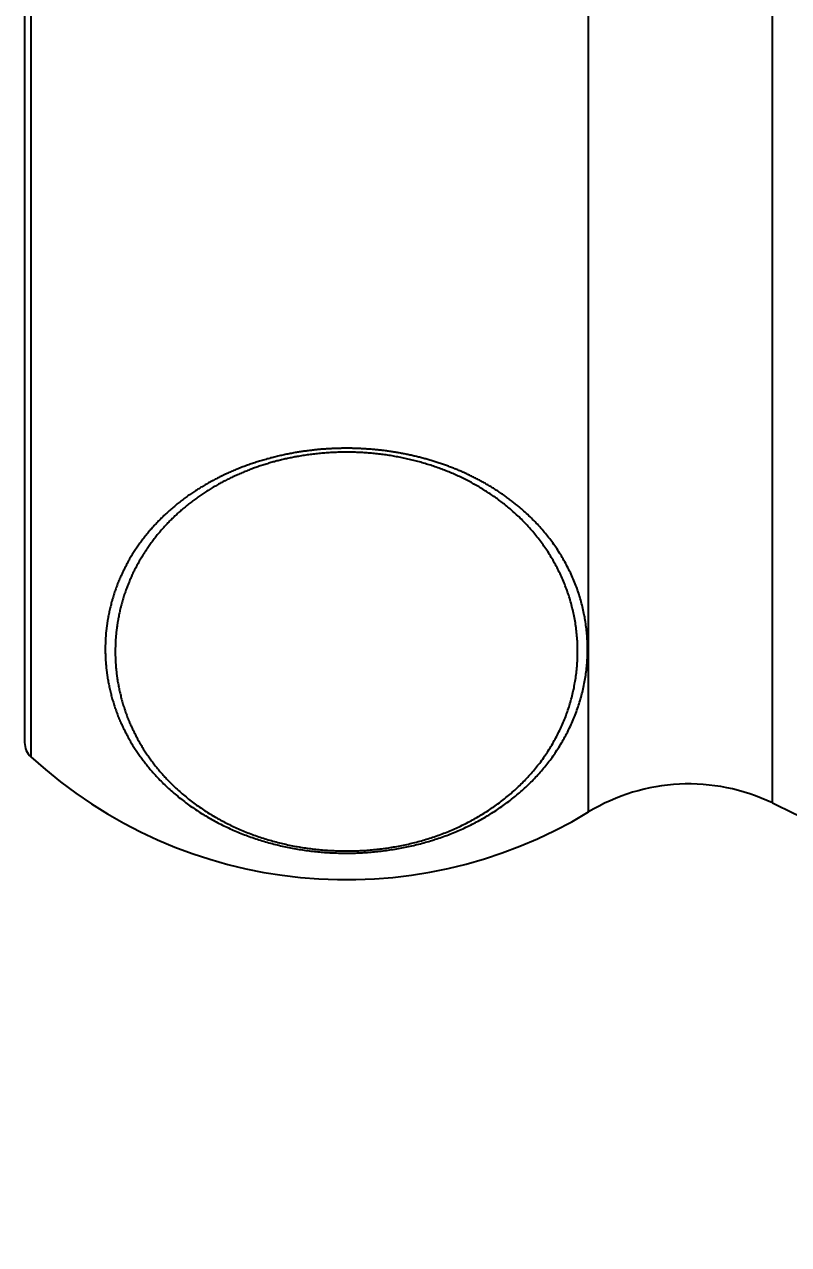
# Model space of a CAD drawing. Header units: millimetres. Extents: x 0 to 5600, y -67 to 2530.
# Drawn here: x 4110.28 to 4122.47, y 1432.17 to 1451.64 of the extents above; entities that cross this region are included whole.
import ezdxf

# ---------------------------------------------------------------- set-up
doc = ezdxf.new("R2010")
doc.units = ezdxf.units.MM
doc.layers.add('내부선 및 부속', color=4, linetype='Continuous')
doc.layers.add('치수선', color=7, linetype='Continuous')
doc.styles.add('____', font='')
doc.styles.get('____').set_extended_font_data('굴림')
doc.dimstyles.new('MSADIM', dxfattribs={"dimtxt": 33, "dimasz": 17, "dimexe": 10, "dimexo": 7.5, "dimgap": 10, "dimtad": 0, "dimtih": 1, "dimtoh": 1, "dimdec": 0, "dimzin": 1, "dimdsep": 46, "dimtxsty": '____', "dimcen": 11.25, "dimadec": 0, "dimazin": 0, "dimtfac": 1, "dimtdec": 0, "dimtix": 1, "dimtmove": 0, "dimatfit": 3, "dimfxl": 1, "dimtolj": 1, "dimtzin": 1, "dimarcsym": 0})

# ---------------------------------------------------------------- blocks, each defined once
blk = doc.blocks.new('*D6')
at = {"layer": '치수선', "color": 0, "linetype": 'Continuous', "lineweight": -2, "transparency": 16777216}
for p, q in [((4756.213, 1571.022), (4756.213, 1227.915)), ((4056.213, 1376.022), (4056.213, 1227.915)), ((4073.213, 1237.915), (4369.083, 1237.915)), ((4739.213, 1237.915), (4443.344, 1237.915))]:
    blk.add_line(p, q, dxfattribs=at)
at = {"layer": '치수선', "color": 0, "linetype": 'Continuous', "transparency": 16777216}
for points in [[(4073.213, 1240.748), (4073.213, 1235.081), (4056.213, 1237.915)], [(4739.213, 1240.748), (4739.213, 1235.081), (4756.213, 1237.915)]]:
    blk.add_solid(points, dxfattribs=at)
at = {"layer": '치수선', "color": 0, "linetype": 'Continuous', "transparency": 16777216, "insert": (4406.213, 1237.915), "char_height": 25, "attachment_point": 5, "style": '____'}
blk.add_mtext('\\A1;700', dxfattribs=at)

msp = doc.modelspace()

# ---------------------------------------------------------------- linework, layer by layer
at = {"layer": '내부선 및 부속', "linetype": 'Continuous'}
for p, q in [((4119.279, 1439.072), (4119.279, 1477.973)), ((4122.21, 1439.216), (4122.21, 1477.829)), ((4110.384, 1477.093), (4110.384, 1439.951)), ((4110.284, 1476.866), (4110.284, 1440.178))]:
    msp.add_line(p, q, dxfattribs=at)
at = {"layer": '내부선 및 부속', "linetype": 'Continuous', "flags": 128}
for points in [[(4118.247, 1443.872), (4118.234, 1443.883), (4118.221, 1443.895), (4118.208, 1443.906), (4118.195, 1443.917), (4118.182, 1443.929), (4118.169, 1443.94), (4118.155, 1443.951), (4118.142, 1443.962), (4118.129, 1443.973), (4118.115, 1443.984), (4118.101, 1443.995), (4118.088, 1444.006), (4118.074, 1444.016), (4118.061, 1444.027), (4118.047, 1444.037), (4118.033, 1444.048), (4118.019, 1444.058), (4118.005, 1444.069), (4117.991, 1444.079), (4117.977, 1444.089), (4117.963, 1444.1), (4117.949, 1444.11), (4117.935, 1444.12), (4117.921, 1444.13), (4117.907, 1444.14), (4117.892, 1444.149), (4117.878, 1444.159), (4117.863, 1444.169), (4117.849, 1444.178), (4117.835, 1444.188), (4117.82, 1444.198), (4117.805, 1444.207), (4117.791, 1444.216), (4117.776, 1444.226), (4117.761, 1444.235), (4117.747, 1444.244), (4117.732, 1444.253), (4117.717, 1444.262), (4117.702, 1444.271), (4117.687, 1444.28), (4117.672, 1444.289), (4117.657, 1444.298), (4117.642, 1444.306), (4117.627, 1444.315), (4117.612, 1444.323), (4117.597, 1444.332), (4117.582, 1444.34), (4117.566, 1444.349), (4117.551, 1444.357), (4117.536, 1444.365), (4117.521, 1444.373), (4117.505, 1444.381), (4117.49, 1444.389), (4117.474, 1444.397), (4117.459, 1444.405), (4117.443, 1444.413), (4117.428, 1444.42), (4117.412, 1444.428), (4117.397, 1444.436), (4117.381, 1444.443), (4117.365, 1444.451), (4117.35, 1444.458), (4117.334, 1444.465), (4117.318, 1444.473), (4117.302, 1444.48), (4117.287, 1444.487), (4117.271, 1444.494), (4117.255, 1444.501), (4117.239, 1444.508), (4117.223, 1444.515), (4117.207, 1444.521), (4117.191, 1444.528), (4117.175, 1444.535), (4117.159, 1444.541), (4117.143, 1444.548), (4117.127, 1444.554), (4117.11, 1444.561), (4117.094, 1444.567), (4117.078, 1444.573), (4117.062, 1444.579), (4117.046, 1444.586), (4117.029, 1444.592), (4117.013, 1444.598), (4116.997, 1444.603), (4116.98, 1444.609), (4116.964, 1444.615), (4116.948, 1444.621), (4116.931, 1444.626), (4116.915, 1444.632), (4116.898, 1444.638), (4116.882, 1444.643), (4116.865, 1444.648), (4116.849, 1444.654), (4116.832, 1444.659), (4116.816, 1444.664), (4116.799, 1444.669), (4116.783, 1444.674), (4116.766, 1444.679), (4116.749, 1444.684), (4116.733, 1444.689), (4116.733, 1444.689), (4116.716, 1444.694), (4116.699, 1444.699), (4116.683, 1444.703), (4116.666, 1444.708), (4116.649, 1444.712), (4116.633, 1444.717), (4116.616, 1444.721), (4116.599, 1444.726), (4116.582, 1444.73), (4116.565, 1444.734), (4116.548, 1444.738), (4116.532, 1444.742), (4116.515, 1444.747), (4116.498, 1444.75), (4116.481, 1444.754), (4116.464, 1444.758), (4116.447, 1444.762), (4116.43, 1444.766), (4116.413, 1444.769), (4116.396, 1444.773), (4116.379, 1444.776), (4116.362, 1444.78), (4116.345, 1444.783), (4116.328, 1444.787), (4116.311, 1444.79), (4116.294, 1444.793), (4116.277, 1444.796), (4116.26, 1444.799), (4116.243, 1444.802), (4116.226, 1444.805), (4116.209, 1444.808), (4116.192, 1444.811), (4116.174, 1444.814), (4116.157, 1444.816), (4116.14, 1444.819), (4116.123, 1444.822), (4116.106, 1444.824), (4116.089, 1444.827), (4116.071, 1444.829), (4116.054, 1444.831), (4116.037, 1444.834), (4116.02, 1444.836), (4116.003, 1444.838), (4115.985, 1444.84), (4115.968, 1444.842), (4115.951, 1444.844), (4115.934, 1444.846), (4115.916, 1444.848), (4115.899, 1444.849), (4115.882, 1444.851), (4115.864, 1444.853), (4115.847, 1444.854), (4115.83, 1444.856), (4115.813, 1444.857), (4115.795, 1444.859), (4115.778, 1444.86), (4115.761, 1444.861), (4115.743, 1444.862), (4115.726, 1444.863), (4115.709, 1444.865), (4115.691, 1444.866), (4115.674, 1444.866), (4115.657, 1444.867), (4115.639, 1444.868), (4115.622, 1444.869), (4115.605, 1444.87), (4115.587, 1444.87), (4115.57, 1444.871), (4115.552, 1444.871), (4115.535, 1444.872), (4115.518, 1444.872), (4115.5, 1444.873), (4115.483, 1444.873), (4115.466, 1444.873), (4115.448, 1444.873), (4115.431, 1444.873), (4115.414, 1444.873), (4115.396, 1444.873), (4115.379, 1444.873), (4115.361, 1444.873), (4115.344, 1444.873), (4115.327, 1444.872), (4115.309, 1444.872), (4115.292, 1444.872), (4115.275, 1444.871), (4115.257, 1444.871), (4115.24, 1444.87), (4115.223, 1444.869), (4115.205, 1444.869), (4115.188, 1444.868), (4115.171, 1444.867), (4115.153, 1444.866), (4115.136, 1444.865), (4115.119, 1444.864), (4115.101, 1444.863), (4115.084, 1444.862), (4115.067, 1444.861), (4115.049, 1444.859), (4115.032, 1444.858), (4115.015, 1444.857), (4115.015, 1444.857), (4114.997, 1444.855), (4114.98, 1444.854), (4114.963, 1444.852), (4114.946, 1444.85), (4114.928, 1444.849), (4114.911, 1444.847), (4114.894, 1444.845), (4114.877, 1444.843), (4114.859, 1444.841), (4114.842, 1444.839), (4114.825, 1444.837), (4114.808, 1444.835), (4114.79, 1444.833), (4114.773, 1444.83), (4114.756, 1444.828), (4114.739, 1444.826), (4114.722, 1444.823), (4114.705, 1444.821), (4114.688, 1444.818), (4114.67, 1444.815), (4114.653, 1444.813), (4114.636, 1444.81), (4114.619, 1444.807), (4114.619, 1444.807)], [(4114.619, 1444.807), (4114.599, 1444.804), (4114.58, 1444.8), (4114.56, 1444.797), (4114.54, 1444.793), (4114.52, 1444.79), (4114.501, 1444.786), (4114.481, 1444.782), (4114.461, 1444.778), (4114.442, 1444.774), (4114.422, 1444.77), (4114.402, 1444.765), (4114.383, 1444.761), (4114.363, 1444.757), (4114.343, 1444.752), (4114.324, 1444.748), (4114.304, 1444.743), (4114.285, 1444.738), (4114.265, 1444.734), (4114.246, 1444.729), (4114.226, 1444.724), (4114.207, 1444.719), (4114.187, 1444.713), (4114.168, 1444.708), (4114.148, 1444.703), (4114.129, 1444.697), (4114.11, 1444.692), (4114.09, 1444.686), (4114.071, 1444.68), (4114.052, 1444.675), (4114.032, 1444.669), (4114.013, 1444.663), (4113.994, 1444.657), (4113.975, 1444.651), (4113.956, 1444.644), (4113.937, 1444.638), (4113.917, 1444.632), (4113.898, 1444.625), (4113.879, 1444.619), (4113.86, 1444.612), (4113.841, 1444.605), (4113.822, 1444.598), (4113.803, 1444.591), (4113.785, 1444.584), (4113.766, 1444.577), (4113.747, 1444.57), (4113.728, 1444.563), (4113.709, 1444.555), (4113.691, 1444.548), (4113.672, 1444.54), (4113.653, 1444.533), (4113.635, 1444.525), (4113.616, 1444.517), (4113.598, 1444.509), (4113.579, 1444.501), (4113.561, 1444.493), (4113.542, 1444.485), (4113.524, 1444.477), (4113.506, 1444.468), (4113.487, 1444.46), (4113.469, 1444.451), (4113.451, 1444.443), (4113.433, 1444.434), (4113.415, 1444.425), (4113.397, 1444.416), (4113.379, 1444.407), (4113.361, 1444.398), (4113.343, 1444.389), (4113.325, 1444.38), (4113.307, 1444.37), (4113.289, 1444.361), (4113.272, 1444.351), (4113.254, 1444.342), (4113.236, 1444.332), (4113.219, 1444.322), (4113.201, 1444.312), (4113.184, 1444.302), (4113.166, 1444.292), (4113.149, 1444.282), (4113.132, 1444.271), (4113.114, 1444.261), (4113.097, 1444.251), (4113.08, 1444.24), (4113.063, 1444.229), (4113.046, 1444.219), (4113.029, 1444.208), (4113.012, 1444.197), (4112.995, 1444.186), (4112.978, 1444.175), (4112.962, 1444.164), (4112.945, 1444.152), (4112.928, 1444.141), (4112.912, 1444.129), (4112.895, 1444.118), (4112.879, 1444.106), (4112.863, 1444.094), (4112.846, 1444.083), (4112.83, 1444.071), (4112.814, 1444.059), (4112.798, 1444.047), (4112.782, 1444.034), (4112.782, 1444.034), (4112.766, 1444.022), (4112.75, 1444.01), (4112.735, 1443.997), (4112.719, 1443.985), (4112.703, 1443.972), (4112.688, 1443.959), (4112.672, 1443.946), (4112.657, 1443.933), (4112.642, 1443.92), (4112.626, 1443.907), (4112.611, 1443.894), (4112.596, 1443.881), (4112.581, 1443.867), (4112.566, 1443.854), (4112.551, 1443.84), (4112.536, 1443.827), (4112.522, 1443.813), (4112.507, 1443.799), (4112.493, 1443.785), (4112.478, 1443.771), (4112.464, 1443.757), (4112.45, 1443.743), (4112.435, 1443.729), (4112.421, 1443.714), (4112.407, 1443.7), (4112.393, 1443.685), (4112.38, 1443.671), (4112.366, 1443.656), (4112.352, 1443.641), (4112.339, 1443.626), (4112.325, 1443.611), (4112.312, 1443.596), (4112.299, 1443.581), (4112.286, 1443.566), (4112.272, 1443.551), (4112.26, 1443.535), (4112.247, 1443.52), (4112.234, 1443.504), (4112.221, 1443.488), (4112.209, 1443.473), (4112.196, 1443.457), (4112.184, 1443.441), (4112.172, 1443.425), (4112.159, 1443.409), (4112.147, 1443.393), (4112.135, 1443.377), (4112.124, 1443.361), (4112.112, 1443.344), (4112.1, 1443.328), (4112.089, 1443.311), (4112.077, 1443.295), (4112.066, 1443.278), (4112.055, 1443.261), (4112.044, 1443.245), (4112.033, 1443.228), (4112.022, 1443.211), (4112.011, 1443.194), (4112.001, 1443.177), (4111.99, 1443.159), (4111.98, 1443.142), (4111.969, 1443.125), (4111.959, 1443.108), (4111.949, 1443.09), (4111.939, 1443.073), (4111.93, 1443.055), (4111.92, 1443.037), (4111.91, 1443.02), (4111.901, 1443.002), (4111.892, 1442.984), (4111.883, 1442.966), (4111.874, 1442.948), (4111.865, 1442.93), (4111.856, 1442.912), (4111.847, 1442.894), (4111.839, 1442.876), (4111.83, 1442.857), (4111.822, 1442.839), (4111.814, 1442.821), (4111.806, 1442.802), (4111.798, 1442.784), (4111.79, 1442.765), (4111.782, 1442.747), (4111.775, 1442.728), (4111.767, 1442.709), (4111.76, 1442.691), (4111.753, 1442.672), (4111.746, 1442.653), (4111.739, 1442.634), (4111.732, 1442.615), (4111.726, 1442.596), (4111.719, 1442.577), (4111.713, 1442.558), (4111.707, 1442.539), (4111.7, 1442.52), (4111.695, 1442.5), (4111.689, 1442.481), (4111.683, 1442.462), (4111.678, 1442.443), (4111.672, 1442.423), (4111.667, 1442.404), (4111.667, 1442.404), (4111.662, 1442.384), (4111.657, 1442.365), (4111.652, 1442.345), (4111.647, 1442.326), (4111.643, 1442.306), (4111.638, 1442.287), (4111.634, 1442.267), (4111.63, 1442.247), (4111.626, 1442.228), (4111.622, 1442.208), (4111.618, 1442.188), (4111.615, 1442.168), (4111.611, 1442.148), (4111.608, 1442.129), (4111.605, 1442.109), (4111.602, 1442.089), (4111.599, 1442.069), (4111.596, 1442.049), (4111.593, 1442.029), (4111.591, 1442.009), (4111.589, 1441.989), (4111.586, 1441.969), (4111.584, 1441.949), (4111.582, 1441.929), (4111.581, 1441.909), (4111.579, 1441.889), (4111.577, 1441.869), (4111.576, 1441.849), (4111.575, 1441.829), (4111.574, 1441.809), (4111.573, 1441.789), (4111.572, 1441.769), (4111.572, 1441.749), (4111.571, 1441.728), (4111.571, 1441.708), (4111.571, 1441.688), (4111.57, 1441.668), (4111.571, 1441.648), (4111.571, 1441.628), (4111.571, 1441.608), (4111.572, 1441.588), (4111.572, 1441.568), (4111.573, 1441.548), (4111.574, 1441.527), (4111.575, 1441.507), (4111.576, 1441.487), (4111.578, 1441.467), (4111.579, 1441.447), (4111.581, 1441.427), (4111.583, 1441.407), (4111.584, 1441.387), (4111.586, 1441.367), (4111.589, 1441.347), (4111.591, 1441.327), (4111.593, 1441.307), (4111.596, 1441.287), (4111.599, 1441.267), (4111.602, 1441.247), (4111.605, 1441.227), (4111.608, 1441.208), (4111.611, 1441.188), (4111.615, 1441.168), (4111.618, 1441.148), (4111.622, 1441.128), (4111.626, 1441.109), (4111.63, 1441.089), (4111.634, 1441.069), (4111.638, 1441.05), (4111.643, 1441.03), (4111.647, 1441.01), (4111.652, 1440.991), (4111.657, 1440.971), (4111.662, 1440.952), (4111.667, 1440.932), (4111.672, 1440.913), (4111.677, 1440.894), (4111.683, 1440.874), (4111.688, 1440.855), (4111.694, 1440.836), (4111.7, 1440.816), (4111.706, 1440.797), (4111.712, 1440.778), (4111.718, 1440.759), (4111.725, 1440.74), (4111.731, 1440.721), (4111.738, 1440.702), (4111.745, 1440.683), (4111.752, 1440.664), (4111.759, 1440.645), (4111.766, 1440.627), (4111.773, 1440.608), (4111.781, 1440.589), (4111.788, 1440.571), (4111.796, 1440.552), (4111.804, 1440.533), (4111.812, 1440.515), (4111.82, 1440.496), (4111.828, 1440.478), (4111.836, 1440.46), (4111.845, 1440.442), (4111.845, 1440.442), (4111.853, 1440.423), (4111.862, 1440.405), (4111.871, 1440.387), (4111.88, 1440.369), (4111.889, 1440.351), (4111.898, 1440.333), (4111.907, 1440.315), (4111.917, 1440.298), (4111.926, 1440.28), (4111.936, 1440.262), (4111.945, 1440.245), (4111.955, 1440.227), (4111.965, 1440.21), (4111.975, 1440.192), (4111.986, 1440.175), (4111.996, 1440.158), (4112.007, 1440.14), (4112.017, 1440.123), (4112.028, 1440.106), (4112.039, 1440.089), (4112.049, 1440.072), (4112.061, 1440.055), (4112.072, 1440.039), (4112.083, 1440.022), (4112.094, 1440.005), (4112.106, 1439.989), (4112.117, 1439.972), (4112.129, 1439.956), (4112.141, 1439.939), (4112.152, 1439.923), (4112.164, 1439.907), (4112.176, 1439.891), (4112.189, 1439.875), (4112.201, 1439.859), (4112.213, 1439.843), (4112.226, 1439.827), (4112.238, 1439.811), (4112.251, 1439.796), (4112.264, 1439.78), (4112.277, 1439.765), (4112.289, 1439.749), (4112.302, 1439.734), (4112.316, 1439.719), (4112.329, 1439.704), (4112.342, 1439.689), (4112.356, 1439.674), (4112.369, 1439.659), (4112.383, 1439.644), (4112.396, 1439.629), (4112.41, 1439.615), (4112.424, 1439.6), (4112.424, 1439.6)], [(4114.652, 1444.745), (4114.633, 1444.742), (4114.614, 1444.739), (4114.594, 1444.735), (4114.575, 1444.731), (4114.556, 1444.728), (4114.537, 1444.724), (4114.517, 1444.72), (4114.498, 1444.716), (4114.479, 1444.712), (4114.46, 1444.707), (4114.441, 1444.703), (4114.422, 1444.699), (4114.403, 1444.694), (4114.383, 1444.69), (4114.364, 1444.685), (4114.345, 1444.68), (4114.326, 1444.675), (4114.307, 1444.671), (4114.288, 1444.666), (4114.269, 1444.66), (4114.25, 1444.655), (4114.231, 1444.65), (4114.212, 1444.645), (4114.194, 1444.639), (4114.175, 1444.634), (4114.156, 1444.628), (4114.137, 1444.622), (4114.118, 1444.617), (4114.1, 1444.611), (4114.081, 1444.605), (4114.062, 1444.599), (4114.043, 1444.592), (4114.025, 1444.586), (4114.006, 1444.58), (4113.988, 1444.573), (4113.969, 1444.567), (4113.951, 1444.56), (4113.932, 1444.554), (4113.914, 1444.547), (4113.895, 1444.54), (4113.877, 1444.533), (4113.858, 1444.526), (4113.84, 1444.519), (4113.822, 1444.511), (4113.804, 1444.504), (4113.785, 1444.497), (4113.767, 1444.489), (4113.749, 1444.482), (4113.731, 1444.474), (4113.713, 1444.466), (4113.695, 1444.458), (4113.677, 1444.45), (4113.659, 1444.442), (4113.641, 1444.434), (4113.623, 1444.426), (4113.605, 1444.418), (4113.588, 1444.409), (4113.57, 1444.401), (4113.552, 1444.392), (4113.534, 1444.383), (4113.517, 1444.375), (4113.499, 1444.366), (4113.482, 1444.357), (4113.464, 1444.348), (4113.447, 1444.338), (4113.43, 1444.329), (4113.412, 1444.32), (4113.395, 1444.311), (4113.378, 1444.301), (4113.361, 1444.291), (4113.344, 1444.282), (4113.327, 1444.272), (4113.31, 1444.262), (4113.293, 1444.252), (4113.276, 1444.242), (4113.259, 1444.232), (4113.242, 1444.222), (4113.225, 1444.211), (4113.209, 1444.201), (4113.192, 1444.19), (4113.176, 1444.18), (4113.159, 1444.169), (4113.143, 1444.158), (4113.126, 1444.147), (4113.11, 1444.136), (4113.094, 1444.125), (4113.078, 1444.114), (4113.061, 1444.103), (4113.045, 1444.092), (4113.029, 1444.08), (4113.013, 1444.069), (4112.998, 1444.057), (4112.982, 1444.046), (4112.966, 1444.034), (4112.95, 1444.022), (4112.935, 1444.01), (4112.919, 1443.998), (4112.904, 1443.986), (4112.889, 1443.974), (4112.873, 1443.961), (4112.873, 1443.961), (4112.858, 1443.949), (4112.843, 1443.937), (4112.828, 1443.924), (4112.813, 1443.911), (4112.798, 1443.899), (4112.783, 1443.886), (4112.768, 1443.873), (4112.754, 1443.86), (4112.739, 1443.847), (4112.724, 1443.834), (4112.71, 1443.82), (4112.695, 1443.807), (4112.681, 1443.794), (4112.667, 1443.78), (4112.653, 1443.766), (4112.639, 1443.753), (4112.625, 1443.739), (4112.611, 1443.725), (4112.597, 1443.711), (4112.583, 1443.697), (4112.57, 1443.683), (4112.556, 1443.669), (4112.543, 1443.654), (4112.529, 1443.64), (4112.516, 1443.626), (4112.503, 1443.611), (4112.49, 1443.596), (4112.477, 1443.582), (4112.464, 1443.567), (4112.451, 1443.552), (4112.438, 1443.537), (4112.425, 1443.522), (4112.413, 1443.507), (4112.4, 1443.492), (4112.388, 1443.477), (4112.376, 1443.461), (4112.364, 1443.446), (4112.352, 1443.43), (4112.34, 1443.415), (4112.328, 1443.399), (4112.316, 1443.384), (4112.304, 1443.368), (4112.293, 1443.352), (4112.281, 1443.336), (4112.27, 1443.32), (4112.259, 1443.304), (4112.247, 1443.288), (4112.236, 1443.272), (4112.225, 1443.255), (4112.215, 1443.239), (4112.204, 1443.222), (4112.193, 1443.206), (4112.183, 1443.189), (4112.172, 1443.173), (4112.162, 1443.156), (4112.152, 1443.139), (4112.142, 1443.122), (4112.132, 1443.106), (4112.122, 1443.089), (4112.112, 1443.072), (4112.102, 1443.054), (4112.093, 1443.037), (4112.083, 1443.02), (4112.074, 1443.003), (4112.065, 1442.985), (4112.056, 1442.968), (4112.047, 1442.951), (4112.038, 1442.933), (4112.029, 1442.915), (4112.021, 1442.898), (4112.012, 1442.88), (4112.004, 1442.862), (4111.996, 1442.844), (4111.988, 1442.827), (4111.98, 1442.809), (4111.972, 1442.791), (4111.964, 1442.773), (4111.956, 1442.755), (4111.949, 1442.737), (4111.941, 1442.718), (4111.934, 1442.7), (4111.927, 1442.682), (4111.92, 1442.664), (4111.913, 1442.645), (4111.906, 1442.627), (4111.899, 1442.608), (4111.893, 1442.59), (4111.886, 1442.571), (4111.88, 1442.553), (4111.874, 1442.534), (4111.868, 1442.515), (4111.862, 1442.497), (4111.856, 1442.478), (4111.85, 1442.459), (4111.845, 1442.44), (4111.84, 1442.421), (4111.834, 1442.403), (4111.829, 1442.384), (4111.824, 1442.365), (4111.819, 1442.346), (4111.819, 1442.346), (4111.814, 1442.327), (4111.81, 1442.308), (4111.805, 1442.288), (4111.801, 1442.269), (4111.797, 1442.25), (4111.792, 1442.231), (4111.788, 1442.212), (4111.785, 1442.193), (4111.781, 1442.173), (4111.777, 1442.154), (4111.774, 1442.135), (4111.77, 1442.115), (4111.767, 1442.096), (4111.764, 1442.077), (4111.761, 1442.057), (4111.758, 1442.038), (4111.756, 1442.018), (4111.753, 1441.999), (4111.751, 1441.979), (4111.748, 1441.96), (4111.746, 1441.94), (4111.744, 1441.921), (4111.742, 1441.901), (4111.74, 1441.882), (4111.739, 1441.862), (4111.737, 1441.843), (4111.736, 1441.823), (4111.735, 1441.804), (4111.734, 1441.784), (4111.733, 1441.764), (4111.732, 1441.745), (4111.731, 1441.725), (4111.731, 1441.706), (4111.73, 1441.686), (4111.73, 1441.666), (4111.73, 1441.647), (4111.73, 1441.627), (4111.73, 1441.607), (4111.73, 1441.588), (4111.73, 1441.568), (4111.731, 1441.549), (4111.731, 1441.529), (4111.732, 1441.509), (4111.733, 1441.49), (4111.734, 1441.47), (4111.735, 1441.451), (4111.737, 1441.431), (4111.738, 1441.411), (4111.739, 1441.392), (4111.741, 1441.372), (4111.743, 1441.353), (4111.745, 1441.333), (4111.747, 1441.314), (4111.749, 1441.294), (4111.752, 1441.275), (4111.754, 1441.255), (4111.757, 1441.236), (4111.759, 1441.216), (4111.762, 1441.197), (4111.765, 1441.178), (4111.768, 1441.158), (4111.772, 1441.139), (4111.775, 1441.119), (4111.779, 1441.1), (4111.782, 1441.081), (4111.786, 1441.062), (4111.79, 1441.042), (4111.794, 1441.023), (4111.798, 1441.004), (4111.802, 1440.985), (4111.807, 1440.966), (4111.811, 1440.947), (4111.816, 1440.928), (4111.821, 1440.909), (4111.826, 1440.89), (4111.831, 1440.871), (4111.836, 1440.852), (4111.842, 1440.833), (4111.847, 1440.814), (4111.853, 1440.795), (4111.858, 1440.777), (4111.864, 1440.758), (4111.87, 1440.739), (4111.876, 1440.72), (4111.882, 1440.702), (4111.889, 1440.683), (4111.895, 1440.665), (4111.902, 1440.646), (4111.909, 1440.628), (4111.915, 1440.609), (4111.922, 1440.591), (4111.929, 1440.573), (4111.937, 1440.555), (4111.944, 1440.536), (4111.951, 1440.518), (4111.959, 1440.5), (4111.967, 1440.482), (4111.975, 1440.464), (4111.982, 1440.446), (4111.991, 1440.428), (4111.991, 1440.428), (4111.999, 1440.41), (4112.007, 1440.392), (4112.015, 1440.375), (4112.024, 1440.357), (4112.033, 1440.339), (4112.041, 1440.322), (4112.05, 1440.304), (4112.059, 1440.287), (4112.068, 1440.269), (4112.078, 1440.252), (4112.087, 1440.235), (4112.096, 1440.218), (4112.106, 1440.201), (4112.116, 1440.183), (4112.126, 1440.166), (4112.135, 1440.149), (4112.146, 1440.133), (4112.156, 1440.116), (4112.166, 1440.099), (4112.176, 1440.082), (4112.187, 1440.066), (4112.197, 1440.049), (4112.208, 1440.033), (4112.219, 1440.016), (4112.23, 1440), (4112.241, 1439.984), (4112.252, 1439.967), (4112.263, 1439.951), (4112.274, 1439.935), (4112.286, 1439.919), (4112.297, 1439.903), (4112.309, 1439.887), (4112.321, 1439.872), (4112.332, 1439.856), (4112.344, 1439.84), (4112.356, 1439.825), (4112.368, 1439.809), (4112.381, 1439.794), (4112.393, 1439.779), (4112.405, 1439.763), (4112.418, 1439.748), (4112.43, 1439.733), (4112.443, 1439.718), (4112.456, 1439.703), (4112.469, 1439.689), (4112.482, 1439.674), (4112.495, 1439.659), (4112.508, 1439.645), (4112.521, 1439.63), (4112.534, 1439.616), (4112.548, 1439.602), (4112.548, 1439.602)], [(4118.13, 1443.814), (4118.113, 1443.83), (4118.096, 1443.845), (4118.078, 1443.861), (4118.061, 1443.876), (4118.043, 1443.892), (4118.026, 1443.907), (4118.008, 1443.922), (4117.99, 1443.937), (4117.972, 1443.951), (4117.954, 1443.966), (4117.936, 1443.98), (4117.918, 1443.995), (4117.899, 1444.009), (4117.881, 1444.023), (4117.862, 1444.037), (4117.843, 1444.051), (4117.824, 1444.065), (4117.806, 1444.079), (4117.787, 1444.092), (4117.767, 1444.106), (4117.748, 1444.119), (4117.729, 1444.132), (4117.71, 1444.145), (4117.69, 1444.158), (4117.671, 1444.171), (4117.651, 1444.183), (4117.631, 1444.196), (4117.611, 1444.208), (4117.592, 1444.221), (4117.572, 1444.233), (4117.551, 1444.245), (4117.531, 1444.257), (4117.511, 1444.269), (4117.491, 1444.28), (4117.47, 1444.292), (4117.45, 1444.303), (4117.429, 1444.315), (4117.409, 1444.326), (4117.388, 1444.337), (4117.367, 1444.348), (4117.346, 1444.358), (4117.326, 1444.369), (4117.305, 1444.38), (4117.283, 1444.39), (4117.262, 1444.4), (4117.241, 1444.411), (4117.22, 1444.421), (4117.199, 1444.43), (4117.177, 1444.44), (4117.156, 1444.45), (4117.134, 1444.459), (4117.113, 1444.469), (4117.091, 1444.478), (4117.069, 1444.487), (4117.048, 1444.496), (4117.026, 1444.505), (4117.004, 1444.514), (4116.982, 1444.523), (4116.96, 1444.531), (4116.938, 1444.54), (4116.916, 1444.548), (4116.894, 1444.556), (4116.872, 1444.564), (4116.85, 1444.572), (4116.827, 1444.58), (4116.805, 1444.587), (4116.783, 1444.595), (4116.761, 1444.602), (4116.738, 1444.609), (4116.716, 1444.616), (4116.693, 1444.623), (4116.671, 1444.63), (4116.648, 1444.637), (4116.625, 1444.643), (4116.603, 1444.65), (4116.58, 1444.656), (4116.557, 1444.662), (4116.535, 1444.669), (4116.512, 1444.675), (4116.489, 1444.68), (4116.466, 1444.686), (4116.443, 1444.692), (4116.421, 1444.697), (4116.398, 1444.702), (4116.375, 1444.708), (4116.352, 1444.713), (4116.329, 1444.717), (4116.306, 1444.722), (4116.283, 1444.727), (4116.259, 1444.732), (4116.236, 1444.736), (4116.213, 1444.74), (4116.19, 1444.744), (4116.167, 1444.748), (4116.144, 1444.752), (4116.121, 1444.756), (4116.097, 1444.76), (4116.074, 1444.763), (4116.051, 1444.767), (4116.028, 1444.77), (4116.028, 1444.77), (4116.004, 1444.773), (4115.981, 1444.776), (4115.958, 1444.779), (4115.934, 1444.782), (4115.911, 1444.785), (4115.887, 1444.787), (4115.864, 1444.79), (4115.841, 1444.792), (4115.817, 1444.794), (4115.794, 1444.796), (4115.771, 1444.798), (4115.747, 1444.8), (4115.724, 1444.801), (4115.7, 1444.803), (4115.677, 1444.804), (4115.653, 1444.806), (4115.63, 1444.807), (4115.606, 1444.808), (4115.583, 1444.809), (4115.56, 1444.81), (4115.536, 1444.81), (4115.513, 1444.811), (4115.489, 1444.811), (4115.466, 1444.811), (4115.442, 1444.812), (4115.419, 1444.812), (4115.395, 1444.812), (4115.372, 1444.811), (4115.349, 1444.811), (4115.325, 1444.811), (4115.302, 1444.81), (4115.278, 1444.81), (4115.255, 1444.809), (4115.231, 1444.808), (4115.208, 1444.807), (4115.185, 1444.806), (4115.161, 1444.804), (4115.138, 1444.803), (4115.115, 1444.801), (4115.091, 1444.8), (4115.068, 1444.798), (4115.045, 1444.796), (4115.022, 1444.794), (4114.998, 1444.792), (4114.975, 1444.79), (4114.952, 1444.787), (4114.929, 1444.785), (4114.905, 1444.782), (4114.882, 1444.779), (4114.859, 1444.777), (4114.836, 1444.774), (4114.813, 1444.77), (4114.79, 1444.767), (4114.767, 1444.764), (4114.744, 1444.76), (4114.721, 1444.757), (4114.698, 1444.753), (4114.675, 1444.749), (4114.652, 1444.745), (4114.652, 1444.745)], [(4112.424, 1439.6), (4112.443, 1439.581), (4112.462, 1439.561), (4112.481, 1439.542), (4112.501, 1439.522), (4112.52, 1439.503), (4112.54, 1439.485), (4112.56, 1439.466), (4112.58, 1439.447), (4112.601, 1439.429), (4112.621, 1439.411), (4112.642, 1439.392), (4112.662, 1439.374), (4112.683, 1439.357), (4112.704, 1439.339), (4112.725, 1439.322), (4112.746, 1439.304), (4112.768, 1439.287), (4112.789, 1439.27), (4112.811, 1439.253), (4112.833, 1439.237), (4112.855, 1439.22), (4112.877, 1439.204), (4112.899, 1439.188), (4112.921, 1439.172), (4112.944, 1439.156), (4112.966, 1439.141), (4112.989, 1439.125), (4113.012, 1439.11), (4113.034, 1439.095), (4113.057, 1439.08), (4113.08, 1439.065), (4113.104, 1439.05), (4113.127, 1439.036), (4113.15, 1439.022), (4113.174, 1439.008), (4113.197, 1438.994), (4113.221, 1438.98), (4113.245, 1438.966), (4113.269, 1438.953), (4113.293, 1438.94), (4113.317, 1438.927), (4113.341, 1438.914), (4113.365, 1438.901), (4113.389, 1438.888), (4113.414, 1438.876), (4113.438, 1438.864), (4113.463, 1438.852), (4113.488, 1438.84), (4113.512, 1438.828), (4113.537, 1438.817), (4113.562, 1438.805), (4113.587, 1438.794), (4113.612, 1438.783), (4113.637, 1438.772), (4113.663, 1438.761), (4113.688, 1438.751), (4113.713, 1438.74), (4113.739, 1438.73), (4113.764, 1438.72), (4113.79, 1438.71), (4113.815, 1438.7), (4113.841, 1438.691), (4113.867, 1438.682), (4113.892, 1438.672), (4113.918, 1438.663), (4113.944, 1438.654), (4113.97, 1438.646), (4113.996, 1438.637), (4114.022, 1438.629), (4114.048, 1438.62), (4114.075, 1438.612), (4114.101, 1438.604), (4114.127, 1438.597), (4114.153, 1438.589), (4114.18, 1438.582), (4114.206, 1438.574), (4114.233, 1438.567), (4114.259, 1438.56), (4114.286, 1438.554), (4114.312, 1438.547), (4114.339, 1438.541), (4114.366, 1438.534), (4114.392, 1438.528), (4114.419, 1438.522), (4114.446, 1438.517), (4114.473, 1438.511), (4114.5, 1438.506), (4114.526, 1438.5), (4114.553, 1438.495), (4114.58, 1438.49), (4114.607, 1438.485), (4114.634, 1438.481), (4114.661, 1438.476), (4114.688, 1438.472), (4114.715, 1438.468), (4114.742, 1438.464), (4114.769, 1438.46), (4114.797, 1438.456), (4114.824, 1438.453), (4114.851, 1438.449), (4114.851, 1438.449), (4114.878, 1438.446), (4114.905, 1438.443), (4114.932, 1438.44), (4114.96, 1438.437), (4114.987, 1438.435), (4115.014, 1438.432), (4115.042, 1438.43), (4115.069, 1438.428), (4115.096, 1438.426), (4115.123, 1438.424), (4115.151, 1438.423), (4115.178, 1438.421), (4115.206, 1438.42), (4115.233, 1438.419), (4115.26, 1438.418), (4115.288, 1438.417), (4115.315, 1438.416), (4115.342, 1438.416), (4115.37, 1438.415), (4115.397, 1438.415), (4115.425, 1438.415), (4115.452, 1438.415), (4115.48, 1438.416), (4115.507, 1438.416), (4115.535, 1438.417), (4115.562, 1438.417), (4115.589, 1438.418), (4115.617, 1438.419), (4115.644, 1438.421), (4115.672, 1438.422), (4115.699, 1438.424), (4115.727, 1438.425), (4115.754, 1438.427), (4115.782, 1438.429), (4115.809, 1438.432), (4115.836, 1438.434), (4115.864, 1438.436), (4115.891, 1438.439), (4115.919, 1438.442), (4115.946, 1438.445), (4115.973, 1438.448), (4116.001, 1438.451), (4116.028, 1438.455), (4116.055, 1438.459), (4116.083, 1438.462), (4116.11, 1438.466), (4116.137, 1438.471), (4116.164, 1438.475), (4116.192, 1438.479), (4116.219, 1438.484), (4116.246, 1438.489), (4116.273, 1438.494), (4116.3, 1438.499), (4116.327, 1438.504), (4116.354, 1438.509), (4116.381, 1438.515), (4116.408, 1438.521), (4116.435, 1438.527), (4116.462, 1438.533), (4116.489, 1438.539), (4116.516, 1438.546), (4116.543, 1438.552), (4116.569, 1438.559), (4116.596, 1438.566), (4116.623, 1438.573), (4116.649, 1438.58), (4116.676, 1438.588), (4116.702, 1438.595), (4116.729, 1438.603), (4116.755, 1438.611), (4116.781, 1438.619), (4116.808, 1438.627), (4116.834, 1438.636), (4116.86, 1438.644), (4116.886, 1438.653), (4116.912, 1438.662), (4116.938, 1438.671), (4116.964, 1438.68), (4116.99, 1438.69), (4117.016, 1438.699), (4117.042, 1438.709), (4117.068, 1438.719), (4117.093, 1438.729), (4117.119, 1438.74), (4117.144, 1438.75), (4117.17, 1438.761), (4117.195, 1438.771), (4117.22, 1438.782), (4117.246, 1438.794), (4117.271, 1438.805), (4117.296, 1438.816), (4117.321, 1438.828), (4117.346, 1438.84), (4117.37, 1438.852), (4117.395, 1438.864), (4117.42, 1438.876), (4117.444, 1438.889), (4117.469, 1438.901), (4117.493, 1438.914), (4117.518, 1438.927), (4117.518, 1438.927), (4117.542, 1438.941), (4117.566, 1438.954), (4117.59, 1438.967), (4117.614, 1438.981), (4117.638, 1438.995), (4117.661, 1439.009), (4117.685, 1439.023), (4117.709, 1439.038), (4117.732, 1439.052), (4117.755, 1439.067), (4117.778, 1439.082), (4117.802, 1439.097), (4117.825, 1439.112), (4117.847, 1439.128), (4117.87, 1439.143), (4117.893, 1439.159), (4117.915, 1439.175), (4117.938, 1439.191), (4117.96, 1439.207), (4117.982, 1439.224), (4118.004, 1439.24), (4118.026, 1439.257), (4118.048, 1439.274), (4118.069, 1439.291), (4118.091, 1439.308), (4118.112, 1439.325), (4118.133, 1439.343), (4118.154, 1439.361), (4118.175, 1439.378), (4118.196, 1439.397), (4118.217, 1439.415), (4118.237, 1439.433), (4118.257, 1439.452), (4118.278, 1439.47), (4118.298, 1439.489), (4118.318, 1439.508), (4118.337, 1439.527), (4118.357, 1439.547), (4118.376, 1439.566), (4118.395, 1439.586), (4118.414, 1439.606), (4118.433, 1439.625), (4118.452, 1439.646), (4118.471, 1439.666), (4118.489, 1439.686), (4118.507, 1439.707), (4118.525, 1439.728), (4118.543, 1439.748), (4118.561, 1439.77), (4118.578, 1439.791), (4118.596, 1439.812), (4118.613, 1439.834), (4118.63, 1439.855), (4118.646, 1439.877), (4118.663, 1439.899), (4118.679, 1439.921), (4118.696, 1439.943), (4118.712, 1439.966), (4118.727, 1439.988), (4118.743, 1440.011), (4118.758, 1440.034), (4118.774, 1440.057), (4118.788, 1440.08), (4118.803, 1440.103), (4118.818, 1440.126), (4118.832, 1440.15), (4118.846, 1440.173), (4118.86, 1440.197), (4118.874, 1440.221), (4118.888, 1440.245), (4118.901, 1440.269), (4118.914, 1440.293), (4118.927, 1440.318), (4118.94, 1440.342), (4118.952, 1440.367), (4118.964, 1440.391), (4118.976, 1440.416), (4118.988, 1440.441), (4118.999, 1440.466), (4119.011, 1440.491), (4119.022, 1440.516), (4119.033, 1440.541), (4119.043, 1440.567), (4119.054, 1440.592), (4119.064, 1440.618), (4119.074, 1440.643), (4119.083, 1440.669), (4119.093, 1440.695), (4119.102, 1440.721), (4119.111, 1440.747), (4119.12, 1440.773), (4119.128, 1440.799), (4119.136, 1440.825), (4119.144, 1440.852), (4119.152, 1440.878), (4119.159, 1440.905), (4119.166, 1440.931), (4119.173, 1440.958), (4119.18, 1440.985), (4119.186, 1441.011), (4119.186, 1441.011), (4119.192, 1441.038), (4119.198, 1441.065), (4119.204, 1441.092), (4119.209, 1441.119), (4119.214, 1441.146), (4119.219, 1441.173), (4119.224, 1441.2), (4119.228, 1441.227), (4119.232, 1441.254), (4119.236, 1441.282), (4119.24, 1441.309), (4119.243, 1441.336), (4119.246, 1441.364), (4119.249, 1441.391), (4119.252, 1441.418), (4119.254, 1441.446), (4119.256, 1441.473), (4119.258, 1441.501), (4119.259, 1441.528), (4119.26, 1441.555), (4119.261, 1441.583), (4119.262, 1441.61), (4119.263, 1441.638), (4119.263, 1441.665), (4119.263, 1441.693), (4119.262, 1441.72), (4119.262, 1441.748), (4119.261, 1441.775), (4119.26, 1441.803), (4119.258, 1441.83), (4119.257, 1441.858), (4119.255, 1441.885), (4119.252, 1441.913), (4119.25, 1441.94), (4119.247, 1441.967), (4119.244, 1441.995), (4119.241, 1442.022), (4119.237, 1442.049), (4119.233, 1442.076), (4119.229, 1442.104), (4119.225, 1442.131), (4119.22, 1442.158), (4119.216, 1442.185), (4119.21, 1442.212), (4119.205, 1442.239), (4119.199, 1442.266), (4119.194, 1442.293), (4119.187, 1442.319), (4119.181, 1442.346), (4119.174, 1442.373), (4119.167, 1442.399), (4119.16, 1442.426), (4119.153, 1442.452), (4119.145, 1442.479), (4119.137, 1442.505), (4119.129, 1442.531), (4119.121, 1442.558), (4119.112, 1442.584), (4119.103, 1442.61), (4119.094, 1442.636), (4119.084, 1442.662), (4119.075, 1442.687), (4119.065, 1442.713), (4119.054, 1442.739), (4119.044, 1442.764), (4119.033, 1442.789), (4119.022, 1442.815), (4119.011, 1442.84), (4119, 1442.865), (4118.988, 1442.89), (4118.976, 1442.915), (4118.964, 1442.939), (4118.952, 1442.964), (4118.939, 1442.988), (4118.926, 1443.013), (4118.913, 1443.037), (4118.9, 1443.061), (4118.886, 1443.085), (4118.873, 1443.109), (4118.859, 1443.133), (4118.844, 1443.156), (4118.83, 1443.18), (4118.815, 1443.203), (4118.801, 1443.227), (4118.786, 1443.25), (4118.77, 1443.273), (4118.755, 1443.295), (4118.739, 1443.318), (4118.723, 1443.341), (4118.707, 1443.363), (4118.691, 1443.385), (4118.674, 1443.407), (4118.658, 1443.429), (4118.641, 1443.451), (4118.624, 1443.473), (4118.607, 1443.494), (4118.589, 1443.516), (4118.572, 1443.537), (4118.554, 1443.558), (4118.536, 1443.579), (4118.536, 1443.579), (4118.518, 1443.6), (4118.5, 1443.62), (4118.481, 1443.64), (4118.462, 1443.661), (4118.444, 1443.681), (4118.425, 1443.701), (4118.406, 1443.72), (4118.386, 1443.74), (4118.367, 1443.759), (4118.347, 1443.779), (4118.328, 1443.798), (4118.308, 1443.816), (4118.288, 1443.835), (4118.267, 1443.854), (4118.247, 1443.872), (4118.247, 1443.872)], [(4112.548, 1439.602), (4112.566, 1439.582), (4112.584, 1439.563), (4112.603, 1439.544), (4112.622, 1439.526), (4112.641, 1439.507), (4112.66, 1439.488), (4112.679, 1439.47), (4112.698, 1439.452), (4112.718, 1439.434), (4112.737, 1439.416), (4112.757, 1439.398), (4112.777, 1439.381), (4112.797, 1439.364), (4112.817, 1439.346), (4112.838, 1439.329), (4112.858, 1439.312), (4112.879, 1439.296), (4112.9, 1439.279), (4112.92, 1439.263), (4112.941, 1439.246), (4112.963, 1439.23), (4112.984, 1439.214), (4113.005, 1439.199), (4113.027, 1439.183), (4113.048, 1439.168), (4113.07, 1439.152), (4113.092, 1439.137), (4113.114, 1439.122), (4113.136, 1439.107), (4113.158, 1439.093), (4113.18, 1439.078), (4113.203, 1439.064), (4113.225, 1439.05), (4113.248, 1439.036), (4113.271, 1439.022), (4113.293, 1439.009), (4113.316, 1438.995), (4113.339, 1438.982), (4113.362, 1438.969), (4113.386, 1438.956), (4113.409, 1438.943), (4113.432, 1438.931), (4113.456, 1438.918), (4113.479, 1438.906), (4113.503, 1438.894), (4113.527, 1438.882), (4113.55, 1438.87), (4113.574, 1438.859), (4113.598, 1438.847), (4113.622, 1438.836), (4113.647, 1438.825), (4113.671, 1438.814), (4113.695, 1438.803), (4113.719, 1438.792), (4113.744, 1438.782), (4113.768, 1438.772), (4113.793, 1438.762), (4113.817, 1438.752), (4113.842, 1438.742), (4113.867, 1438.732), (4113.892, 1438.723), (4113.917, 1438.713), (4113.941, 1438.704), (4113.966, 1438.695), (4113.992, 1438.687), (4114.017, 1438.678), (4114.042, 1438.669), (4114.067, 1438.661), (4114.092, 1438.653), (4114.118, 1438.645), (4114.143, 1438.637), (4114.168, 1438.63), (4114.194, 1438.622), (4114.22, 1438.615), (4114.245, 1438.608), (4114.271, 1438.601), (4114.296, 1438.594), (4114.322, 1438.587), (4114.348, 1438.58), (4114.374, 1438.574), (4114.399, 1438.568), (4114.425, 1438.562), (4114.451, 1438.556), (4114.477, 1438.55), (4114.503, 1438.545), (4114.529, 1438.539), (4114.555, 1438.534), (4114.581, 1438.529), (4114.607, 1438.524), (4114.633, 1438.519), (4114.66, 1438.515), (4114.686, 1438.51), (4114.712, 1438.506), (4114.738, 1438.502), (4114.764, 1438.498), (4114.791, 1438.494), (4114.817, 1438.49), (4114.843, 1438.487), (4114.869, 1438.484), (4114.896, 1438.48), (4114.896, 1438.48), (4114.922, 1438.477), (4114.949, 1438.474), (4114.975, 1438.472), (4115.001, 1438.469), (4115.028, 1438.467), (4115.054, 1438.465), (4115.081, 1438.463), (4115.107, 1438.461), (4115.134, 1438.459), (4115.16, 1438.457), (4115.187, 1438.456), (4115.213, 1438.455), (4115.24, 1438.453), (4115.266, 1438.452), (4115.293, 1438.452), (4115.319, 1438.451), (4115.346, 1438.451), (4115.372, 1438.45), (4115.399, 1438.45), (4115.426, 1438.45), (4115.452, 1438.45), (4115.479, 1438.45), (4115.505, 1438.451), (4115.532, 1438.452), (4115.559, 1438.452), (4115.585, 1438.453), (4115.612, 1438.454), (4115.638, 1438.456), (4115.665, 1438.457), (4115.692, 1438.459), (4115.718, 1438.46), (4115.745, 1438.462), (4115.772, 1438.464), (4115.798, 1438.466), (4115.825, 1438.469), (4115.851, 1438.471), (4115.878, 1438.474), (4115.904, 1438.477), (4115.931, 1438.48), (4115.957, 1438.483), (4115.984, 1438.486), (4116.01, 1438.49), (4116.037, 1438.493), (4116.063, 1438.497), (4116.09, 1438.501), (4116.116, 1438.505), (4116.143, 1438.509), (4116.169, 1438.514), (4116.195, 1438.518), (4116.222, 1438.523), (4116.248, 1438.528), (4116.274, 1438.533), (4116.3, 1438.538), (4116.327, 1438.544), (4116.353, 1438.549), (4116.379, 1438.555), (4116.405, 1438.561), (4116.431, 1438.567), (4116.457, 1438.573), (4116.483, 1438.58), (4116.509, 1438.586), (4116.535, 1438.593), (4116.561, 1438.6), (4116.586, 1438.607), (4116.612, 1438.614), (4116.638, 1438.621), (4116.664, 1438.629), (4116.689, 1438.637), (4116.715, 1438.644), (4116.74, 1438.652), (4116.766, 1438.661), (4116.791, 1438.669), (4116.816, 1438.678), (4116.842, 1438.686), (4116.867, 1438.695), (4116.892, 1438.704), (4116.917, 1438.713), (4116.942, 1438.723), (4116.967, 1438.732), (4116.992, 1438.742), (4117.017, 1438.752), (4117.042, 1438.762), (4117.066, 1438.772), (4117.091, 1438.782), (4117.116, 1438.793), (4117.14, 1438.804), (4117.164, 1438.814), (4117.189, 1438.825), (4117.213, 1438.837), (4117.237, 1438.848), (4117.261, 1438.86), (4117.285, 1438.871), (4117.309, 1438.883), (4117.333, 1438.895), (4117.357, 1438.907), (4117.38, 1438.92), (4117.404, 1438.932), (4117.428, 1438.945), (4117.451, 1438.958), (4117.474, 1438.971), (4117.474, 1438.971), (4117.498, 1438.984), (4117.521, 1438.998), (4117.544, 1439.011), (4117.567, 1439.025), (4117.589, 1439.039), (4117.612, 1439.053), (4117.635, 1439.067), (4117.657, 1439.082), (4117.68, 1439.096), (4117.702, 1439.111), (4117.724, 1439.126), (4117.746, 1439.141), (4117.768, 1439.156), (4117.79, 1439.172), (4117.812, 1439.187), (4117.833, 1439.203), (4117.855, 1439.219), (4117.876, 1439.235), (4117.897, 1439.251), (4117.918, 1439.268), (4117.939, 1439.284), (4117.96, 1439.301), (4117.981, 1439.318), (4118.001, 1439.335), (4118.022, 1439.352), (4118.042, 1439.369), (4118.062, 1439.387), (4118.082, 1439.404), (4118.102, 1439.422), (4118.122, 1439.44), (4118.141, 1439.458), (4118.161, 1439.477), (4118.18, 1439.495), (4118.199, 1439.514), (4118.218, 1439.532), (4118.237, 1439.551), (4118.256, 1439.57), (4118.274, 1439.59), (4118.292, 1439.609), (4118.31, 1439.628), (4118.328, 1439.648), (4118.346, 1439.668), (4118.364, 1439.688), (4118.381, 1439.708), (4118.399, 1439.728), (4118.416, 1439.749), (4118.433, 1439.769), (4118.449, 1439.79), (4118.466, 1439.811), (4118.482, 1439.832), (4118.499, 1439.853), (4118.515, 1439.874), (4118.531, 1439.896), (4118.546, 1439.917), (4118.562, 1439.939), (4118.577, 1439.961), (4118.592, 1439.983), (4118.607, 1440.005), (4118.622, 1440.027), (4118.636, 1440.05), (4118.65, 1440.072), (4118.664, 1440.095), (4118.678, 1440.117), (4118.692, 1440.14), (4118.706, 1440.163), (4118.719, 1440.186), (4118.732, 1440.21), (4118.745, 1440.233), (4118.758, 1440.256), (4118.77, 1440.28), (4118.782, 1440.304), (4118.794, 1440.328), (4118.806, 1440.351), (4118.818, 1440.375), (4118.829, 1440.4), (4118.84, 1440.424), (4118.851, 1440.448), (4118.862, 1440.472), (4118.873, 1440.497), (4118.883, 1440.521), (4118.893, 1440.546), (4118.903, 1440.571), (4118.913, 1440.596), (4118.922, 1440.621), (4118.931, 1440.646), (4118.94, 1440.671), (4118.949, 1440.696), (4118.957, 1440.721), (4118.966, 1440.747), (4118.974, 1440.772), (4118.981, 1440.798), (4118.989, 1440.823), (4118.996, 1440.849), (4119.003, 1440.874), (4119.01, 1440.9), (4119.017, 1440.926), (4119.023, 1440.952), (4119.029, 1440.978), (4119.035, 1441.004), (4119.041, 1441.03), (4119.041, 1441.03), (4119.046, 1441.056), (4119.051, 1441.082), (4119.056, 1441.108), (4119.061, 1441.135), (4119.065, 1441.161), (4119.069, 1441.187), (4119.073, 1441.213), (4119.077, 1441.24), (4119.081, 1441.266), (4119.084, 1441.293), (4119.087, 1441.319), (4119.089, 1441.346), (4119.092, 1441.372), (4119.094, 1441.399), (4119.096, 1441.425), (4119.098, 1441.452), (4119.1, 1441.479), (4119.101, 1441.505), (4119.102, 1441.532), (4119.103, 1441.558), (4119.103, 1441.585), (4119.104, 1441.612), (4119.104, 1441.638), (4119.103, 1441.665), (4119.103, 1441.692), (4119.102, 1441.718), (4119.101, 1441.745), (4119.1, 1441.771), (4119.099, 1441.798), (4119.097, 1441.825), (4119.095, 1441.851), (4119.093, 1441.878), (4119.091, 1441.904), (4119.088, 1441.931), (4119.085, 1441.957), (4119.082, 1441.984), (4119.079, 1442.01), (4119.075, 1442.037), (4119.071, 1442.063), (4119.067, 1442.089), (4119.063, 1442.115), (4119.058, 1442.142), (4119.053, 1442.168), (4119.048, 1442.194), (4119.043, 1442.22), (4119.037, 1442.246), (4119.032, 1442.272), (4119.026, 1442.298), (4119.019, 1442.324), (4119.013, 1442.35), (4119.006, 1442.376), (4118.999, 1442.401), (4118.992, 1442.427), (4118.985, 1442.453), (4118.977, 1442.478), (4118.969, 1442.504), (4118.961, 1442.529), (4118.953, 1442.554), (4118.944, 1442.58), (4118.935, 1442.605), (4118.926, 1442.63), (4118.917, 1442.655), (4118.907, 1442.68), (4118.898, 1442.705), (4118.888, 1442.729), (4118.877, 1442.754), (4118.867, 1442.779), (4118.856, 1442.803), (4118.845, 1442.827), (4118.834, 1442.852), (4118.823, 1442.876), (4118.811, 1442.9), (4118.8, 1442.924), (4118.788, 1442.948), (4118.775, 1442.971), (4118.763, 1442.995), (4118.75, 1443.019), (4118.737, 1443.042), (4118.724, 1443.065), (4118.711, 1443.088), (4118.698, 1443.111), (4118.684, 1443.134), (4118.67, 1443.157), (4118.656, 1443.18), (4118.642, 1443.202), (4118.627, 1443.225), (4118.613, 1443.247), (4118.598, 1443.269), (4118.583, 1443.292), (4118.567, 1443.313), (4118.552, 1443.335), (4118.536, 1443.357), (4118.52, 1443.378), (4118.504, 1443.4), (4118.488, 1443.421), (4118.472, 1443.442), (4118.455, 1443.463), (4118.439, 1443.484), (4118.422, 1443.505), (4118.405, 1443.525), (4118.405, 1443.525), (4118.388, 1443.546), (4118.37, 1443.566), (4118.353, 1443.586), (4118.335, 1443.606), (4118.317, 1443.625), (4118.299, 1443.645), (4118.281, 1443.665), (4118.263, 1443.684), (4118.244, 1443.703), (4118.225, 1443.722), (4118.207, 1443.741), (4118.188, 1443.759), (4118.169, 1443.778), (4118.149, 1443.796), (4118.13, 1443.814), (4118.13, 1443.814)]]:
    msp.add_lwpolyline(points, dxfattribs=at)
at = {"layer": '내부선 및 부속', "linetype": 'Continuous'}
for centre, radius, start, end in [((4110.592, 1440.178), 0.308, 180, 227.448), ((4115.417, 1445.434), 7.442, 227.448, 301.2601), ((4120.877, 1436.439), 3.08, 64.3614, 121.2601), ((4148.01, 1492.973), 59.628, 244.36136, 291.25601)]:
    msp.add_arc(centre, radius, start, end, dxfattribs=at)

# ---------------------------------------------------------------- dimensions: what is measured, and where the dimension line sits
at = {"layer": '치수선', "linetype": 'Continuous'}
dim = msp.add_linear_dim(base=(4756.213, 1237.915), p1=(4056.213, 1383.522), p2=(4756.213, 1578.522), dimstyle='MSADIM', override={"dimtxt": 25}, dxfattribs=at)
dim.commit()
dim.dimension.update_dxf_attribs({"geometry": '*D6', "text_midpoint": (4406.213, 1237.915)})

doc.saveas('drawing.dxf')
